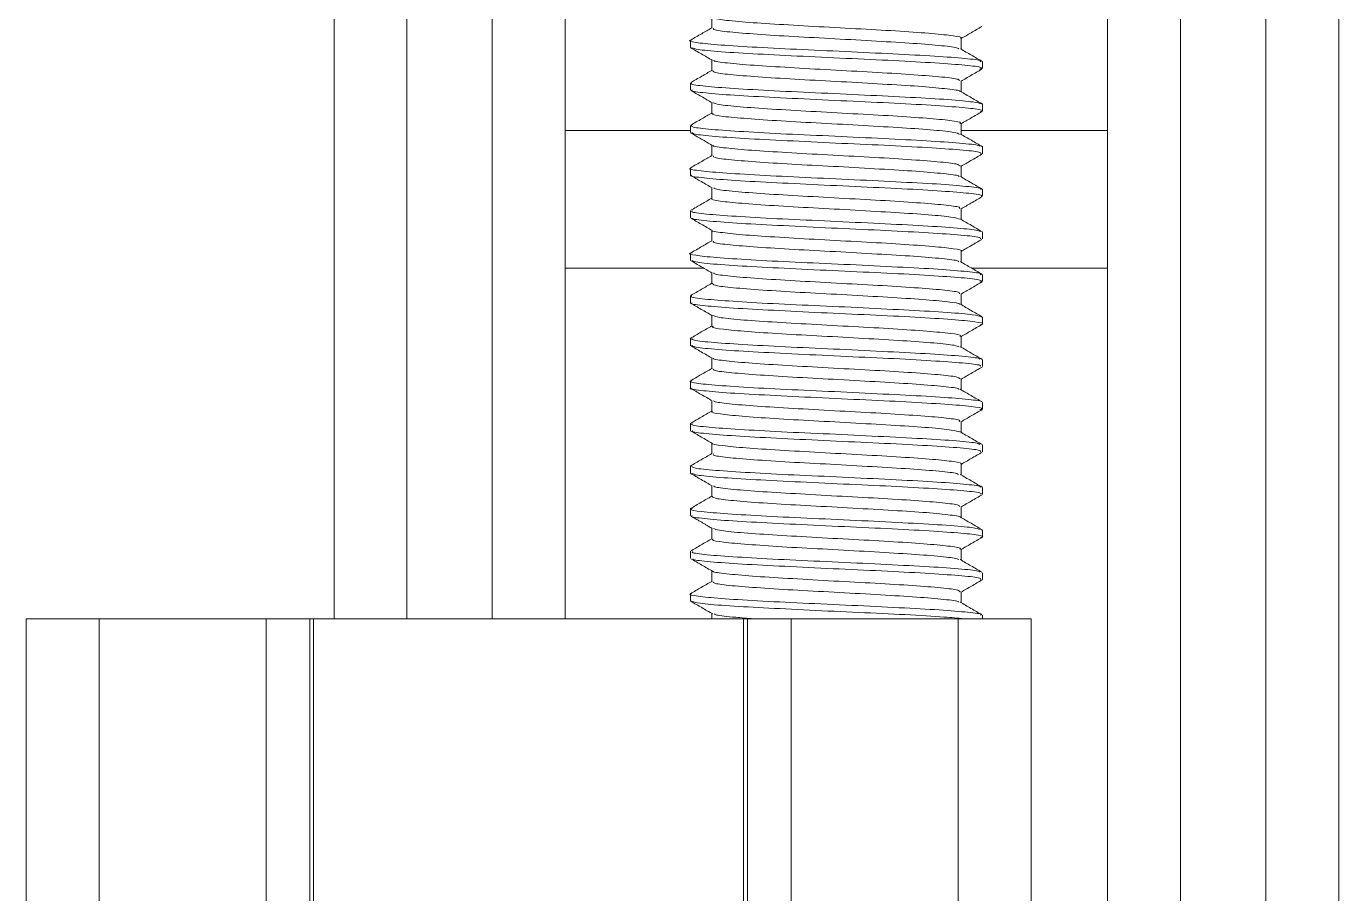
# Model space of a CAD drawing. Extents: x -976302 to -776254, y 5665 to 231437.
# Drawn here: x -798684.1 to -798412.6, y 81467.4 to 81646.8 of the extents above; entities that cross this region are included whole.
import ezdxf

# ---------------------------------------------------------------- set-up
doc = ezdxf.new("R2010")
doc.units = 0
doc.header["$LTSCALE"] = 1000
doc.header["$MEASUREMENT"] = 0

# ---------------------------------------------------------------- blocks, each defined once
blk = doc.blocks.new('*U19')
at = {"color": 253, "linetype": 'Continuous', "lineweight": 15, "true_color": 0x9e9e9e}
for p, q in [((-15804.898, -17650.798), (-15804.898, -17365.292)), ((-15801.423, -17650.798), (-15801.423, -17365.292)), ((-15773.329, -17427.894), (-15773.329, -17365.292)), ((-15769.854, -17427.894), (-15769.854, -17365.292)), ((-15792.34, -17739.824), (-15792.34, -17427.894)), ((-15785.526, -17739.824), (-15785.526, -17427.894)), ((-15764.109, -17739.824), (-15764.109, -17427.894)), ((-15757.296, -17739.824), (-15757.296, -17427.894))]:
    blk.add_line(p, q, dxfattribs=at)
at = {"color": 7, "linetype": 'Continuous', "lineweight": 15}
for p, q in [((-15807.876, -17652.904), (-15807.876, -17367.398)), ((-15766.876, -17427.894), (-15766.876, -17367.398)), ((-15798.445, -17652.904), (-15798.445, -17377.973)), ((-15776.307, -17427.894), (-15776.307, -17377.711)), ((-15782.288, -17403.801), (-15782.288, -17403.357)), ((-15792.464, -17404.213), (-15792.464, -17404.656)), ((-15781.42, -17404.58), (-15781.42, -17404.302)), ((-15793.332, -17405.172), (-15793.332, -17405.447)), ((-15782.288, -17405.537), (-15782.288, -17405.094)), ((-15792.464, -17405.949), (-15792.464, -17406.393)), ((-15781.42, -17406.316), (-15781.42, -17406.04)), ((-15793.332, -17406.907), (-15793.332, -17407.186)), ((-15782.288, -17407.276), (-15782.288, -17406.832)), ((-15792.464, -17407.972), (-15798.445, -17407.972)), ((-15792.464, -17407.687), (-15792.464, -17408.131)), ((-15781.42, -17408.054), (-15781.42, -17407.777)), ((-15776.307, -17407.972), (-15781.42, -17407.972)), ((-15793.332, -17408.646), (-15793.332, -17408.922)), ((-15782.288, -17409.013), (-15782.288, -17408.569)), ((-15792.464, -17409.425), (-15792.464, -17409.868)), ((-15781.42, -17409.792), (-15781.42, -17409.513)), ((-15793.332, -17410.383), (-15793.332, -17410.66)), ((-15782.288, -17410.749), (-15782.288, -17410.306)), ((-15792.464, -17411.161), (-15792.464, -17411.605)), ((-15781.42, -17411.528), (-15781.42, -17411.252)), ((-15793.332, -17412.12), (-15793.332, -17412.397)), ((-15782.288, -17412.488), (-15782.288, -17412.043)), ((-15792.464, -17412.899), (-15792.464, -17413.342)), ((-15781.42, -17413.267), (-15781.42, -17412.988)), ((-15792.887, -17413.588), (-15798.445, -17413.588)), ((-15793.332, -17413.858), (-15793.332, -17414.134)), ((-15782.288, -17414.224), (-15782.288, -17413.78)), ((-15776.307, -17413.588), (-15781.956, -17413.588)), ((-15792.464, -17414.636), (-15792.464, -17415.08)), ((-15781.42, -17415.003), (-15781.42, -17414.726)), ((-15793.332, -17415.594), (-15793.332, -17415.873)), ((-15793.301, -17415.594), (-15793.329, -17415.584)), ((-15782.288, -17415.962), (-15782.288, -17415.518)), ((-15792.464, -17416.373), (-15792.464, -17416.817)), ((-15781.42, -17416.74), (-15781.42, -17416.464)), ((-15793.332, -17417.332), (-15793.332, -17417.608)), ((-15782.288, -17417.699), (-15782.288, -17417.255)), ((-15792.464, -17418.111), (-15792.464, -17418.554)), ((-15781.42, -17418.478), (-15781.42, -17418.2)), ((-15793.332, -17419.07), (-15793.332, -17419.346)), ((-15782.288, -17419.436), (-15782.288, -17418.992)), ((-15792.464, -17419.847), (-15792.464, -17420.292)), ((-15781.42, -17420.214), (-15781.42, -17419.939)), ((-15793.332, -17420.806), (-15793.332, -17421.084)), ((-15782.288, -17421.174), (-15782.288, -17420.73)), ((-15792.464, -17421.586), (-15792.464, -17422.029)), ((-15781.42, -17421.953), (-15781.42, -17421.675)), ((-15793.332, -17422.545), (-15793.332, -17422.82)), ((-15782.288, -17422.91), (-15782.288, -17422.467)), ((-15792.464, -17423.322), (-15792.464, -17423.767)), ((-15781.42, -17423.689), (-15781.42, -17423.412)), ((-15793.332, -17424.281), (-15793.332, -17424.559)), ((-15793.295, -17424.281), (-15793.327, -17424.268)), ((-15782.288, -17424.649), (-15782.288, -17424.192)), ((-15792.464, -17425.06), (-15792.464, -17425.504)), ((-15781.42, -17425.426), (-15781.42, -17425.15)), ((-15793.332, -17426.019), (-15793.332, -17426.295)), ((-15782.288, -17426.386), (-15782.288, -17425.941)), ((-15792.464, -17426.797), (-15792.464, -17427.242)), ((-15781.45, -17427.165), (-15781.423, -17427.175)), ((-15781.42, -17427.165), (-15781.42, -17426.886)), ((-15793.332, -17427.756), (-15793.332, -17427.894)), ((-15782.288, -17427.894), (-15782.288, -17427.678)), ((-15795.318, -17739.824), (-15795.318, -17427.894)), ((-15792.34, -17427.894), (-15795.318, -17427.894)), ((-15785.526, -17427.894), (-15792.34, -17427.894)), ((-15783.753, -17427.894), (-15785.526, -17427.894)), ((-15783.753, -17739.824), (-15783.753, -17427.894)), ((-15783.591, -17427.894), (-15783.753, -17427.894)), ((-15783.591, -17739.824), (-15783.591, -17427.894)), ((-15766.045, -17427.894), (-15783.591, -17427.894)), ((-15766.045, -17739.824), (-15766.045, -17427.894)), ((-15765.883, -17427.894), (-15766.045, -17427.894)), ((-15765.883, -17739.824), (-15765.883, -17427.894)), ((-15764.109, -17427.894), (-15765.883, -17427.894)), ((-15757.296, -17427.894), (-15764.109, -17427.894)), ((-15754.318, -17427.894), (-15757.296, -17427.894)), ((-15756.303, -17427.894), (-15757.296, -17427.894)), ((-15754.318, -17739.824), (-15754.318, -17427.894))]:
    blk.add_line(p, q, dxfattribs=at)
for points, knots in [([(-15792.447, -17404.213), (-15792.452, -17404.211), (-15792.547, -17404.179), (-15792.191, -17404.107), (-15791.363, -17404.022), (-15790.021, -17403.923), (-15788.397, -17403.832), (-15786.654, -17403.74), (-15784.991, -17403.641), (-15783.608, -17403.555), (-15782.62, -17403.455), (-15782.419, -17403.398), (-15782.321, -17403.37)], [0, 0, 0, 0, 0.00696, 0.117763, 0.228609, 0.339418, 0.450245, 0.561056, 0.671864, 0.782698, 0.893506, 1, 1, 1, 1]), ([(-15793.314, -17403.732), (-15793.167, -17403.817), (-15792.877, -17403.986), (-15792.6, -17404.147), (-15792.464, -17404.225)], [0, 0, 0, 0, 0.509193, 1, 1, 1, 1]), ([(-15782.361, -17403.801), (-15782.346, -17403.816), (-15782.303, -17403.863), (-15782.853, -17403.944), (-15783.916, -17404.031), (-15785.399, -17404.132), (-15787.098, -17404.217), (-15788.829, -17404.318), (-15790.402, -17404.407), (-15791.607, -17404.502), (-15792.316, -17404.584), (-15792.362, -17404.631), (-15792.379, -17404.649)], [0, 0, 0, 0, 0.054059, 0.16423, 0.274418, 0.384584, 0.494783, 0.604946, 0.715138, 0.825309, 0.935485, 1, 1, 1, 1]), ([(-15781.433, -17404.283), (-15781.583, -17404.197), (-15781.868, -17404.032), (-15782.153, -17403.867), (-15782.288, -17403.788)], [0, 0, 0, 0, 0.523618, 1, 1, 1, 1]), ([(-15792.441, -17404.643), (-15792.59, -17404.729), (-15792.888, -17404.902), (-15793.186, -17405.075), (-15793.335, -17405.161)], [0, 0, 0, 0, 0.49987, 1, 1, 1, 1]), ([(-15781.5, -17404.6), (-15781.549, -17404.622), (-15781.664, -17404.673), (-15782.616, -17404.764), (-15784.11, -17404.854), (-15785.995, -17404.947), (-15788.031, -17405.046), (-15789.992, -17405.13), (-15791.665, -17405.234), (-15792.826, -17405.317), (-15793.395, -17405.407), (-15793.271, -17405.456), (-15793.222, -17405.476)], [0, 0, 0, 0, 0.079687, 0.186193, 0.292722, 0.399235, 0.505753, 0.612276, 0.718783, 0.82532, 0.931831, 1, 1, 1, 1]), ([(-15793.248, -17405.172), (-15793.266, -17405.157), (-15793.321, -17405.11), (-15792.689, -17405.039), (-15791.458, -17404.937), (-15789.729, -17404.853), (-15787.745, -17404.75), (-15785.715, -17404.664), (-15783.878, -17404.568), (-15782.418, -17404.474), (-15781.585, -17404.385), (-15781.284, -17404.312), (-15781.463, -17404.279), (-15781.482, -17404.275)], [0, 0, 0, 0, 0.049175, 0.153449, 0.257717, 0.362007, 0.466277, 0.570577, 0.674843, 0.779122, 0.883399, 0.987671, 1, 1, 1, 1]), ([(-15782.317, -17405.111), (-15782.168, -17405.024), (-15781.869, -17404.851), (-15781.571, -17404.679), (-15781.422, -17404.592)], [0, 0, 0, 0, 0.499861, 1, 1, 1, 1]), ([(-15792.399, -17405.949), (-15792.4, -17405.928), (-15792.403, -17405.876), (-15791.752, -17405.792), (-15790.607, -17405.702), (-15789.075, -17405.603), (-15787.355, -17405.518), (-15785.64, -17405.415), (-15784.111, -17405.329), (-15782.988, -17405.231), (-15782.382, -17405.159), (-15782.377, -17405.116), (-15782.376, -17405.105)], [0, 0, 0, 0, 0.073217, 0.183862, 0.294504, 0.405138, 0.515793, 0.62642, 0.737087, 0.847719, 0.958367, 1, 1, 1, 1]), ([(-15793.314, -17405.469), (-15793.165, -17405.555), (-15792.882, -17405.72), (-15792.598, -17405.884), (-15792.464, -17405.962)], [0, 0, 0, 0, 0.525999, 1, 1, 1, 1]), ([(-15782.316, -17405.537), (-15782.349, -17405.567), (-15782.421, -17405.628), (-15783.224, -17405.715), (-15784.474, -17405.81), (-15786.065, -17405.904), (-15787.803, -17405.992), (-15789.488, -17406.094), (-15790.95, -17406.179), (-15791.954, -17406.281), (-15792.448, -17406.343), (-15792.412, -17406.38), (-15792.407, -17406.385)], [0, 0, 0, 0, 0.09854, 0.208836, 0.319106, 0.429384, 0.539661, 0.649923, 0.760225, 0.870492, 0.980787, 1, 1, 1, 1]), ([(-15781.435, -17406.02), (-15781.584, -17405.933), (-15781.869, -17405.769), (-15782.153, -17405.604), (-15782.288, -17405.525)], [0, 0, 0, 0, 0.524525, 1, 1, 1, 1]), ([(-15781.498, -17406.316), (-15781.477, -17406.328), (-15781.4, -17406.371), (-15781.968, -17406.438), (-15783.135, -17406.541), (-15784.825, -17406.624), (-15786.791, -17406.727), (-15788.828, -17406.815), (-15790.696, -17406.908), (-15792.203, -17407.005), (-15793.112, -17407.092), (-15793.456, -17407.17), (-15793.274, -17407.207), (-15793.238, -17407.214)], [0, 0, 0, 0, 0.038021, 0.142066, 0.246098, 0.350157, 0.454192, 0.558253, 0.662285, 0.766324, 0.87037, 0.974405, 1, 1, 1, 1]), ([(-15792.44, -17406.38), (-15792.589, -17406.466), (-15792.887, -17406.639), (-15793.186, -17406.812), (-15793.335, -17406.898)], [0, 0, 0, 0, 0.499868, 1, 1, 1, 1]), ([(-15793.286, -17406.89), (-15793.21, -17406.864), (-15793.048, -17406.809), (-15792.003, -17406.712), (-15790.456, -17406.625), (-15788.546, -17406.529), (-15786.506, -17406.433), (-15784.567, -17406.347), (-15782.932, -17406.244), (-15781.853, -17406.161), (-15781.362, -17406.083), (-15781.461, -17406.046), (-15781.479, -17406.04)], [0, 0, 0, 0, 0.097267, 0.207013, 0.316786, 0.426535, 0.536296, 0.646052, 0.755798, 0.86557, 0.97532, 1, 1, 1, 1]), ([(-15782.315, -17406.847), (-15782.166, -17406.761), (-15781.868, -17406.588), (-15781.569, -17406.415), (-15781.42, -17406.329)], [0, 0, 0, 0, 0.499862, 1, 1, 1, 1]), ([(-15792.408, -17407.687), (-15792.425, -17407.679), (-15792.505, -17407.641), (-15792.071, -17407.563), (-15791.131, -17407.479), (-15789.722, -17407.377), (-15788.058, -17407.291), (-15786.317, -17407.194), (-15784.691, -17407.099), (-15783.385, -17407.01), (-15782.53, -17406.917), (-15782.407, -17406.865), (-15782.353, -17406.841)], [0, 0, 0, 0, 0.028502, 0.138957, 0.24945, 0.359909, 0.470397, 0.580853, 0.691323, 0.801796, 0.912255, 1, 1, 1, 1]), ([(-15793.314, -17407.206), (-15793.165, -17407.293), (-15792.882, -17407.457), (-15792.598, -17407.621), (-15792.464, -17407.699)], [0, 0, 0, 0, 0.52599, 1, 1, 1, 1]), ([(-15782.348, -17407.276), (-15782.331, -17407.284), (-15782.255, -17407.324), (-15782.706, -17407.402), (-15783.666, -17407.486), (-15785.087, -17407.588), (-15786.757, -17407.674), (-15788.497, -17407.772), (-15790.116, -17407.866), (-15791.407, -17407.956), (-15792.241, -17408.047), (-15792.35, -17408.099), (-15792.398, -17408.122)], [0, 0, 0, 0, 0.032446, 0.1427, 0.252991, 0.363248, 0.473537, 0.583792, 0.694063, 0.804333, 0.914592, 1, 1, 1, 1]), ([(-15781.436, -17407.757), (-15781.585, -17407.67), (-15781.869, -17407.506), (-15782.153, -17407.341), (-15782.288, -17407.263)], [0, 0, 0, 0, 0.525219, 1, 1, 1, 1]), ([(-15793.235, -17408.628), (-15793.23, -17408.613), (-15793.216, -17408.568), (-15792.47, -17408.492), (-15791.128, -17408.394), (-15789.326, -17408.308), (-15787.313, -17408.204), (-15785.305, -17408.121), (-15783.529, -17408.02), (-15782.202, -17407.932), (-15781.423, -17407.839), (-15781.458, -17407.778), (-15781.475, -17407.749)], [0, 0, 0, 0, 0.051574, 0.157899, 0.264229, 0.370569, 0.476896, 0.583252, 0.689576, 0.795925, 0.902253, 1, 1, 1, 1]), ([(-15792.439, -17408.116), (-15792.588, -17408.203), (-15792.887, -17408.376), (-15793.185, -17408.549), (-15793.334, -17408.635)], [0, 0, 0, 0, 0.499866, 1, 1, 1, 1]), ([(-15781.481, -17408.054), (-15781.494, -17408.077), (-15781.526, -17408.13), (-15782.361, -17408.216), (-15783.754, -17408.312), (-15785.579, -17408.4), (-15787.6, -17408.503), (-15789.597, -17408.585), (-15791.347, -17408.688), (-15792.631, -17408.774), (-15793.35, -17408.867), (-15793.286, -17408.924), (-15793.257, -17408.95)], [0, 0, 0, 0, 0.0792875, 0.1833572, 0.2874373, 0.3915199, 0.4955941, 0.5996913, 0.7037619, 0.8078597, 0.9119331, 1, 1, 1, 1]), ([(-15782.314, -17408.584), (-15782.165, -17408.497), (-15781.867, -17408.324), (-15781.568, -17408.152), (-15781.419, -17408.065)], [0, 0, 0, 0, 0.499864, 1, 1, 1, 1]), ([(-15793.315, -17408.943), (-15793.166, -17409.03), (-15792.882, -17409.194), (-15792.598, -17409.358), (-15792.464, -17409.436)], [0, 0, 0, 0, 0.525778, 1, 1, 1, 1]), ([(-15792.429, -17409.425), (-15792.402, -17409.397), (-15792.343, -17409.336), (-15791.565, -17409.25), (-15790.331, -17409.156), (-15788.748, -17409.061), (-15787.013, -17408.974), (-15785.322, -17408.871), (-15783.849, -17408.787), (-15782.826, -17408.685), (-15782.316, -17408.622), (-15782.347, -17408.584), (-15782.351, -17408.578)], [0, 0, 0, 0, 0.094709, 0.20517, 0.315609, 0.426052, 0.536499, 0.646928, 0.757399, 0.867834, 0.978295, 1, 1, 1, 1]), ([(-15782.349, -17409.013), (-15782.352, -17409.035), (-15782.36, -17409.089), (-15783.033, -17409.173), (-15784.195, -17409.264), (-15785.737, -17409.363), (-15787.46, -17409.447), (-15789.172, -17409.55), (-15790.691, -17409.636), (-15791.797, -17409.735), (-15792.385, -17409.806), (-15792.381, -17409.848), (-15792.38, -17409.859)], [0, 0, 0, 0, 0.077065, 0.187474, 0.297877, 0.408274, 0.51869, 0.629078, 0.739509, 0.849903, 0.960315, 1, 1, 1, 1]), ([(-15781.437, -17409.493), (-15781.586, -17409.407), (-15781.87, -17409.243), (-15782.154, -17409.078), (-15782.288, -17409)], [0, 0, 0, 0, 0.525696, 1, 1, 1, 1]), ([(-15793.263, -17410.383), (-15793.283, -17410.374), (-15793.373, -17410.332), (-15792.85, -17410.269), (-15791.732, -17410.166), (-15790.072, -17410.082), (-15788.121, -17409.981), (-15786.081, -17409.891), (-15784.193, -17409.799), (-15782.644, -17409.7), (-15781.709, -17409.616), (-15781.311, -17409.544), (-15781.423, -17409.514), (-15781.425, -17409.513)], [0, 0, 0, 0, 0.030814, 0.138326, 0.245821, 0.353346, 0.460844, 0.568366, 0.675862, 0.783362, 0.890874, 0.998372, 1, 1, 1, 1]), ([(-15781.464, -17409.792), (-15781.45, -17409.797), (-15781.345, -17409.834), (-15781.801, -17409.892), (-15782.833, -17409.995), (-15784.441, -17410.081), (-15786.363, -17410.179), (-15788.406, -17410.273), (-15790.326, -17410.361), (-15791.93, -17410.462), (-15792.957, -17410.545), (-15793.409, -17410.622), (-15793.304, -17410.656), (-15793.29, -17410.66)], [0, 0, 0, 0, 0.016611, 0.12414, 0.231644, 0.339177, 0.446684, 0.554206, 0.661717, 0.769222, 0.876749, 0.984256, 1, 1, 1, 1]), ([(-15792.438, -17409.853), (-15792.587, -17409.939), (-15792.886, -17410.112), (-15793.184, -17410.285), (-15793.333, -17410.372)], [0, 0, 0, 0, 0.499864, 1, 1, 1, 1]), ([(-15782.313, -17410.32), (-15782.164, -17410.234), (-15781.866, -17410.061), (-15781.567, -17409.888), (-15781.418, -17409.802)], [0, 0, 0, 0, 0.499866, 1, 1, 1, 1]), ([(-15792.392, -17411.161), (-15792.408, -17411.147), (-15792.459, -17411.102), (-15791.928, -17411.021), (-15790.884, -17410.935), (-15789.412, -17410.833), (-15787.717, -17410.749), (-15785.984, -17410.648), (-15784.402, -17410.558), (-15783.181, -17410.464), (-15782.451, -17410.381), (-15782.394, -17410.333), (-15782.373, -17410.314)], [0, 0, 0, 0, 0.050117, 0.160422, 0.270748, 0.38105, 0.491386, 0.601685, 0.712011, 0.822319, 0.932629, 1, 1, 1, 1]), ([(-15793.316, -17410.68), (-15793.166, -17410.767), (-15792.882, -17410.931), (-15792.599, -17411.096), (-15792.464, -17411.174)], [0, 0, 0, 0, 0.525353, 1, 1, 1, 1]), ([(-15782.314, -17410.749), (-15782.306, -17410.752), (-15782.212, -17410.785), (-15782.581, -17410.859), (-15783.431, -17410.944), (-15784.786, -17411.043), (-15786.417, -17411.133), (-15788.161, -17411.226), (-15789.818, -17411.324), (-15791.187, -17411.41), (-15792.157, -17411.51), (-15792.344, -17411.567), (-15792.436, -17411.595)], [0, 0, 0, 0, 0.010905, 0.121288, 0.231714, 0.342103, 0.452512, 0.562901, 0.673292, 0.783703, 0.894091, 1, 1, 1, 1]), ([(-15781.438, -17411.231), (-15781.587, -17411.144), (-15781.87, -17410.98), (-15782.154, -17410.815), (-15782.288, -17410.737)], [0, 0, 0, 0, 0.525958, 1, 1, 1, 1]), ([(-15792.437, -17411.59), (-15792.586, -17411.676), (-15792.885, -17411.849), (-15793.183, -17412.022), (-15793.332, -17412.108)], [0, 0, 0, 0, 0.499863, 1, 1, 1, 1]), ([(-15781.51, -17411.546), (-15781.505, -17411.557), (-15781.485, -17411.599), (-15782.147, -17411.668), (-15783.413, -17411.769), (-15785.172, -17411.853), (-15787.168, -17411.958), (-15789.19, -17412.042), (-15791.011, -17412.14), (-15792.4, -17412.232), (-15793.23, -17412.316), (-15793.258, -17412.373), (-15793.27, -17412.397)], [0, 0, 0, 0, 0.039294, 0.14904, 0.258783, 0.368546, 0.47829, 0.588067, 0.697807, 0.807566, 0.917315, 1, 1, 1, 1]), ([(-15793.244, -17412.1), (-15793.21, -17412.08), (-15793.126, -17412.031), (-15792.232, -17411.944), (-15790.777, -17411.851), (-15788.913, -17411.76), (-15786.882, -17411.66), (-15784.906, -17411.576), (-15783.2, -17411.473), (-15782.006, -17411.389), (-15781.413, -17411.308), (-15781.482, -17411.265), (-15781.502, -17411.252)], [0, 0, 0, 0, 0.074887, 0.184884, 0.294899, 0.404904, 0.514909, 0.624927, 0.734925, 0.844954, 0.954955, 1, 1, 1, 1]), ([(-15782.312, -17412.057), (-15782.163, -17411.971), (-15781.865, -17411.798), (-15781.567, -17411.625), (-15781.417, -17411.539)], [0, 0, 0, 0, 0.499867, 1, 1, 1, 1]), ([(-15792.45, -17412.899), (-15792.454, -17412.898), (-15792.549, -17412.866), (-15792.197, -17412.794), (-15791.375, -17412.709), (-15790.037, -17412.61), (-15788.416, -17412.519), (-15786.671, -17412.428), (-15785.013, -17412.328), (-15783.602, -17412.243), (-15782.687, -17412.14), (-15782.257, -17412.085), (-15782.307, -17412.053), (-15782.308, -17412.052)], [0, 0, 0, 0, 0.005736, 0.116021, 0.22635, 0.336641, 0.446951, 0.557244, 0.667535, 0.777853, 0.888143, 0.998467, 1, 1, 1, 1]), ([(-15793.317, -17412.417), (-15793.168, -17412.503), (-15792.883, -17412.668), (-15792.599, -17412.833), (-15792.464, -17412.911)], [0, 0, 0, 0, 0.524711, 1, 1, 1, 1]), ([(-15782.361, -17412.488), (-15782.347, -17412.503), (-15782.305, -17412.55), (-15782.862, -17412.632), (-15783.93, -17412.718), (-15785.416, -17412.82), (-15787.117, -17412.904), (-15788.847, -17413.005), (-15790.418, -17413.095), (-15791.617, -17413.189), (-15792.314, -17413.27), (-15792.358, -17413.316), (-15792.373, -17413.332)], [0, 0, 0, 0, 0.055474, 0.166064, 0.27667, 0.387256, 0.497873, 0.608455, 0.719067, 0.829657, 0.940252, 1, 1, 1, 1]), ([(-15781.438, -17412.968), (-15781.587, -17412.881), (-15781.871, -17412.717), (-15782.154, -17412.553), (-15782.288, -17412.475)], [0, 0, 0, 0, 0.526015, 1, 1, 1, 1]), ([(-15792.436, -17413.326), (-15792.585, -17413.412), (-15792.883, -17413.585), (-15793.182, -17413.758), (-15793.331, -17413.845)], [0, 0, 0, 0, 0.499861, 1, 1, 1, 1]), ([(-15781.494, -17413.283), (-15781.539, -17413.306), (-15781.643, -17413.357), (-15782.582, -17413.448), (-15784.064, -17413.538), (-15785.943, -17413.631), (-15787.977, -17413.73), (-15789.944, -17413.814), (-15791.626, -17413.918), (-15792.803, -17414.001), (-15793.388, -17414.091), (-15793.272, -17414.141), (-15793.227, -17414.16)], [0, 0, 0, 0, 0.080394, 0.186731, 0.293088, 0.399432, 0.505778, 0.612133, 0.71847, 0.824838, 0.931178, 1, 1, 1, 1]), ([(-15793.248, -17413.858), (-15793.264, -17413.842), (-15793.313, -17413.795), (-15792.664, -17413.723), (-15791.418, -17413.621), (-15789.679, -17413.537), (-15787.691, -17413.433), (-15785.663, -17413.349), (-15783.834, -17413.251), (-15782.387, -17413.158), (-15781.57, -17413.069), (-15781.282, -17412.996), (-15781.467, -17412.963), (-15781.485, -17412.96)], [0, 0, 0, 0, 0.051827, 0.155868, 0.259905, 0.363962, 0.468, 0.572069, 0.676103, 0.780152, 0.884196, 0.988237, 1, 1, 1, 1]), ([(-15782.312, -17413.794), (-15782.163, -17413.708), (-15781.864, -17413.535), (-15781.566, -17413.362), (-15781.417, -17413.275)], [0, 0, 0, 0, 0.49987, 1, 1, 1, 1]), ([(-15792.398, -17414.636), (-15792.4, -17414.615), (-15792.406, -17414.563), (-15791.762, -17414.479), (-15790.622, -17414.39), (-15789.093, -17414.29), (-15787.374, -17414.206), (-15785.658, -17414.103), (-15784.126, -17414.016), (-15782.996, -17413.918), (-15782.381, -17413.844), (-15782.375, -17413.801), (-15782.374, -17413.788)], [0, 0, 0, 0, 0.071725, 0.181934, 0.292141, 0.402339, 0.512559, 0.62275, 0.732981, 0.843178, 0.953389, 1, 1, 1, 1]), ([(-15793.318, -17414.154), (-15793.169, -17414.24), (-15792.884, -17414.405), (-15792.599, -17414.57), (-15792.464, -17414.649)], [0, 0, 0, 0, 0.523855, 1, 1, 1, 1]), ([(-15782.313, -17414.224), (-15782.349, -17414.253), (-15782.424, -17414.316), (-15783.235, -17414.402), (-15784.49, -17414.497), (-15786.084, -17414.592), (-15787.822, -17414.68), (-15789.505, -17414.781), (-15790.964, -17414.866), (-15791.96, -17414.968), (-15792.448, -17415.028), (-15792.415, -17415.064), (-15792.411, -17415.068)], [0, 0, 0, 0, 0.100179, 0.210967, 0.321728, 0.432498, 0.543266, 0.65402, 0.764813, 0.875571, 0.986359, 1, 1, 1, 1]), ([(-15781.438, -17414.705), (-15781.583, -17414.621), (-15781.865, -17414.456), (-15782.15, -17414.291), (-15782.288, -17414.211)], [0, 0, 0, 0, 0.513678, 1, 1, 1, 1]), ([(-15793.278, -17415.573), (-15793.197, -17415.547), (-15793.024, -17415.493), (-15791.968, -17415.396), (-15790.41, -17415.309), (-15788.492, -17415.212), (-15786.452, -17415.117), (-15784.52, -17415.03), (-15782.894, -17414.928), (-15781.833, -17414.845), (-15781.356, -17414.768), (-15781.457, -17414.732), (-15781.473, -17414.726)], [0, 0, 0, 0, 0.096282, 0.206501, 0.316749, 0.426971, 0.537207, 0.647435, 0.757655, 0.8679, 0.978122, 1, 1, 1, 1]), ([(-15781.495, -17415.003), (-15781.475, -17415.013), (-15781.393, -17415.056), (-15781.945, -17415.122), (-15783.096, -17415.225), (-15784.776, -17415.308), (-15786.737, -17415.411), (-15788.775, -17415.499), (-15790.65, -17415.592), (-15792.17, -17415.69), (-15793.095, -17415.775), (-15793.452, -17415.854), (-15793.278, -17415.891), (-15793.244, -17415.898)], [0, 0, 0, 0, 0.035366, 0.139717, 0.244053, 0.348418, 0.452758, 0.557123, 0.66146, 0.765803, 0.870154, 0.974494, 1, 1, 1, 1]), ([(-15792.434, -17415.062), (-15792.583, -17415.149), (-15792.881, -17415.322), (-15793.18, -17415.495), (-15793.329, -17415.581)], [0, 0, 0, 0, 0.49986, 1, 1, 1, 1]), ([(-15782.311, -17415.531), (-15782.162, -17415.445), (-15781.864, -17415.272), (-15781.566, -17415.099), (-15781.416, -17415.012)], [0, 0, 0, 0, 0.499872, 1, 1, 1, 1]), ([(-15793.32, -17415.89), (-15793.171, -17415.976), (-15792.885, -17416.142), (-15792.6, -17416.307), (-15792.464, -17416.386)], [0, 0, 0, 0, 0.522784, 1, 1, 1, 1]), ([(-15792.41, -17416.373), (-15792.426, -17416.366), (-15792.508, -17416.328), (-15792.079, -17416.251), (-15791.144, -17416.166), (-15789.739, -17416.065), (-15788.077, -17415.978), (-15786.335, -17415.882), (-15784.707, -17415.787), (-15783.396, -17415.698), (-15782.527, -17415.604), (-15782.399, -17415.55), (-15782.341, -17415.525)], [0, 0, 0, 0, 0.027209, 0.137298, 0.247427, 0.357521, 0.467643, 0.577735, 0.687839, 0.797947, 0.908042, 1, 1, 1, 1]), ([(-15782.35, -17415.962), (-15782.332, -17415.971), (-15782.257, -17416.011), (-15782.713, -17416.089), (-15783.679, -17416.174), (-15785.104, -17416.276), (-15786.775, -17416.362), (-15788.516, -17416.459), (-15790.132, -17416.553), (-15791.417, -17416.643), (-15792.235, -17416.733), (-15792.34, -17416.783), (-15792.383, -17416.805)], [0, 0, 0, 0, 0.033823, 0.144649, 0.255512, 0.366341, 0.477202, 0.588029, 0.698873, 0.809714, 0.920546, 1, 1, 1, 1]), ([(-15781.416, -17416.454), (-15781.565, -17416.368), (-15781.856, -17416.199), (-15782.147, -17416.031), (-15782.288, -17415.949)], [0, 0, 0, 0, 0.512988, 1, 1, 1, 1]), ([(-15793.228, -17417.31), (-15793.221, -17417.296), (-15793.197, -17417.251), (-15792.44, -17417.175), (-15791.086, -17417.078), (-15789.274, -17416.991), (-15787.259, -17416.888), (-15785.255, -17416.805), (-15783.486, -17416.704), (-15782.177, -17416.616), (-15781.437, -17416.527), (-15781.474, -17416.471), (-15781.49, -17416.447)], [0, 0, 0, 0, 0.050462, 0.158652, 0.26685, 0.375055, 0.483248, 0.591469, 0.69966, 0.807876, 0.91607, 1, 1, 1, 1]), ([(-15792.432, -17416.798), (-15792.581, -17416.885), (-15792.88, -17417.058), (-15793.178, -17417.231), (-15793.327, -17417.317)], [0, 0, 0, 0, 0.49986, 1, 1, 1, 1]), ([(-15781.486, -17416.74), (-15781.495, -17416.762), (-15781.516, -17416.815), (-15782.332, -17416.9), (-15783.711, -17416.996), (-15785.527, -17417.083), (-15787.546, -17417.187), (-15789.546, -17417.269), (-15791.308, -17417.371), (-15792.596, -17417.458), (-15793.292, -17417.541), (-15793.261, -17417.59), (-15793.249, -17417.608)], [0, 0, 0, 0, 0.0790364, 0.1865063, 0.2939854, 0.4014693, 0.5089432, 0.6164426, 0.7239131, 0.8314106, 0.9388844, 1, 1, 1, 1]), ([(-15782.311, -17417.268), (-15782.162, -17417.182), (-15781.863, -17417.009), (-15781.565, -17416.836), (-15781.416, -17416.749)], [0, 0, 0, 0, 0.499874, 1, 1, 1, 1]), ([(-15793.322, -17417.626), (-15793.173, -17417.713), (-15792.887, -17417.878), (-15792.601, -17418.044), (-15792.464, -17418.124)], [0, 0, 0, 0, 0.521515, 1, 1, 1, 1]), ([(-15792.426, -17418.111), (-15792.401, -17418.083), (-15792.347, -17418.023), (-15791.576, -17417.938), (-15790.346, -17417.844), (-15788.766, -17417.748), (-15787.032, -17417.661), (-15785.339, -17417.559), (-15783.864, -17417.474), (-15782.833, -17417.373), (-15782.317, -17417.308), (-15782.348, -17417.269), (-15782.354, -17417.262)], [0, 0, 0, 0, 0.093267, 0.203439, 0.31359, 0.423745, 0.533905, 0.644046, 0.754229, 0.864376, 0.974548, 1, 1, 1, 1]), ([(-15782.348, -17417.699), (-15782.352, -17417.722), (-15782.363, -17417.776), (-15783.043, -17417.861), (-15784.21, -17417.951), (-15785.755, -17418.05), (-15787.479, -17418.135), (-15789.189, -17418.238), (-15790.706, -17418.324), (-15791.804, -17418.423), (-15792.381, -17418.492), (-15792.379, -17418.532), (-15792.378, -17418.541)], [0, 0, 0, 0, 0.078721, 0.18977, 0.30081, 0.411846, 0.522899, 0.633925, 0.744995, 0.856027, 0.967078, 1, 1, 1, 1]), ([(-15781.416, -17418.191), (-15781.565, -17418.105), (-15781.856, -17417.937), (-15782.147, -17417.768), (-15782.288, -17417.686)], [0, 0, 0, 0, 0.512941, 1, 1, 1, 1]), ([(-15781.457, -17418.478), (-15781.445, -17418.482), (-15781.338, -17418.519), (-15781.783, -17418.576), (-15782.797, -17418.679), (-15784.394, -17418.765), (-15786.31, -17418.863), (-15788.352, -17418.957), (-15790.28, -17419.045), (-15791.89, -17419.146), (-15792.951, -17419.23), (-15793.419, -17419.315), (-15793.272, -17419.357), (-15793.227, -17419.37)], [0, 0, 0, 0, 0.013407, 0.118032, 0.222631, 0.327258, 0.431861, 0.536477, 0.641084, 0.745684, 0.850307, 0.954909, 1, 1, 1, 1]), ([(-15793.291, -17419.046), (-15793.294, -17419.044), (-15793.345, -17419.01), (-15792.812, -17418.953), (-15791.698, -17418.85), (-15790.022, -17418.766), (-15788.067, -17418.664), (-15786.028, -17418.575), (-15784.146, -17418.483), (-15782.614, -17418.385), (-15781.679, -17418.299), (-15781.305, -17418.223), (-15781.456, -17418.188), (-15781.479, -17418.183)], [0, 0, 0, 0, 0.006748, 0.115054, 0.223343, 0.331664, 0.439956, 0.548274, 0.656565, 0.76486, 0.873166, 0.981459, 1, 1, 1, 1]), ([(-15792.43, -17418.535), (-15792.579, -17418.621), (-15792.877, -17418.794), (-15793.176, -17418.967), (-15793.325, -17419.053)], [0, 0, 0, 0, 0.49986, 1, 1, 1, 1]), ([(-15782.311, -17419.005), (-15782.162, -17418.919), (-15781.863, -17418.746), (-15781.565, -17418.573), (-15781.416, -17418.487)], [0, 0, 0, 0, 0.499876, 1, 1, 1, 1]), ([(-15792.392, -17419.847), (-15792.409, -17419.834), (-15792.461, -17419.789), (-15791.936, -17419.708), (-15790.898, -17419.622), (-15789.429, -17419.521), (-15787.736, -17419.436), (-15786.002, -17419.336), (-15784.418, -17419.245), (-15783.191, -17419.152), (-15782.452, -17419.067), (-15782.392, -17419.018), (-15782.368, -17418.999)], [0, 0, 0, 0, 0.048814, 0.1589, 0.269008, 0.379091, 0.489208, 0.599288, 0.709394, 0.819483, 0.929574, 1, 1, 1, 1]), ([(-15793.325, -17419.362), (-15793.175, -17419.449), (-15792.888, -17419.615), (-15792.602, -17419.781), (-15792.464, -17419.861)], [0, 0, 0, 0, 0.520106, 1, 1, 1, 1]), ([(-15782.316, -17419.436), (-15782.307, -17419.439), (-15782.215, -17419.472), (-15782.588, -17419.546), (-15783.444, -17419.631), (-15784.802, -17419.731), (-15786.436, -17419.82), (-15788.18, -17419.913), (-15789.835, -17420.011), (-15791.199, -17420.098), (-15792.146, -17420.195), (-15792.326, -17420.251), (-15792.41, -17420.277)], [0, 0, 0, 0, 0.012179, 0.123271, 0.234407, 0.345506, 0.456626, 0.567724, 0.678825, 0.789946, 0.901043, 1, 1, 1, 1]), ([(-15781.416, -17419.929), (-15781.565, -17419.842), (-15781.856, -17419.674), (-15782.147, -17419.505), (-15782.288, -17419.423)], [0, 0, 0, 0, 0.512962, 1, 1, 1, 1]), ([(-15792.427, -17420.271), (-15792.577, -17420.357), (-15792.875, -17420.53), (-15793.173, -17420.703), (-15793.323, -17420.789)], [0, 0, 0, 0, 0.499861, 1, 1, 1, 1]), ([(-15781.504, -17420.214), (-15781.489, -17420.23), (-15781.447, -17420.278), (-15782.113, -17420.352), (-15783.374, -17420.453), (-15785.121, -17420.537), (-15787.114, -17420.641), (-15789.138, -17420.726), (-15790.968, -17420.824), (-15792.371, -17420.916), (-15793.22, -17421.001), (-15793.258, -17421.058), (-15793.274, -17421.084)], [0, 0, 0, 0, 0.056318, 0.163795, 0.271269, 0.378763, 0.486238, 0.593745, 0.701216, 0.808704, 0.916184, 1, 1, 1, 1]), ([(-15793.232, -17420.782), (-15793.194, -17420.763), (-15793.1, -17420.714), (-15792.199, -17420.627), (-15790.732, -17420.536), (-15788.861, -17420.444), (-15786.828, -17420.344), (-15784.857, -17420.26), (-15783.161, -17420.157), (-15781.983, -17420.073), (-15781.405, -17419.992), (-15781.479, -17419.95), (-15781.5, -17419.939)], [0, 0, 0, 0, 0.0720375, 0.1827217, 0.2934263, 0.4041189, 0.5148123, 0.6255167, 0.7362019, 0.8469193, 0.9576077, 1, 1, 1, 1]), ([(-15782.311, -17420.742), (-15782.162, -17420.656), (-15781.863, -17420.483), (-15781.565, -17420.31), (-15781.416, -17420.224)], [0, 0, 0, 0, 0.499879, 1, 1, 1, 1]), ([(-15792.452, -17421.586), (-15792.456, -17421.585), (-15792.551, -17421.553), (-15792.203, -17421.482), (-15791.387, -17421.396), (-15790.054, -17421.298), (-15788.435, -17421.207), (-15786.69, -17421.115), (-15785.03, -17421.016), (-15783.616, -17420.93), (-15782.693, -17420.828), (-15782.259, -17420.772), (-15782.311, -17420.739), (-15782.313, -17420.737)], [0, 0, 0, 0, 0.004538, 0.114675, 0.224854, 0.334997, 0.445157, 0.555302, 0.665444, 0.775613, 0.885754, 0.995929, 1, 1, 1, 1]), ([(-15793.327, -17421.098), (-15793.178, -17421.185), (-15792.89, -17421.351), (-15792.602, -17421.518), (-15792.464, -17421.599)], [0, 0, 0, 0, 0.518783, 1, 1, 1, 1]), ([(-15782.361, -17421.174), (-15782.347, -17421.19), (-15782.308, -17421.237), (-15782.871, -17421.319), (-15783.944, -17421.406), (-15785.434, -17421.507), (-15787.136, -17421.591), (-15788.865, -17421.693), (-15790.434, -17421.782), (-15791.626, -17421.877), (-15792.307, -17421.955), (-15792.349, -17421.999), (-15792.363, -17422.013)], [0, 0, 0, 0, 0.057057, 0.168377, 0.279713, 0.391027, 0.502374, 0.613686, 0.725028, 0.836347, 0.947673, 1, 1, 1, 1]), ([(-15781.416, -17421.666), (-15781.565, -17421.58), (-15781.856, -17421.411), (-15782.147, -17421.243), (-15782.288, -17421.16)], [0, 0, 0, 0, 0.513059, 1, 1, 1, 1]), ([(-15793.248, -17422.545), (-15793.263, -17422.528), (-15793.305, -17422.48), (-15792.639, -17422.406), (-15791.377, -17422.305), (-15789.629, -17422.221), (-15787.636, -17422.117), (-15785.612, -17422.033), (-15783.783, -17421.935), (-15782.381, -17421.843), (-15781.532, -17421.758), (-15781.494, -17421.7), (-15781.478, -17421.675)], [0, 0, 0, 0, 0.056391, 0.163869, 0.271342, 0.378837, 0.486312, 0.593819, 0.701289, 0.808777, 0.916257, 1, 1, 1, 1]), ([(-15792.425, -17422.007), (-15792.574, -17422.093), (-15792.873, -17422.266), (-15793.171, -17422.439), (-15793.321, -17422.526)], [0, 0, 0, 0, 0.499862, 1, 1, 1, 1]), ([(-15781.497, -17421.969), (-15781.537, -17421.991), (-15781.631, -17422.042), (-15782.55, -17422.131), (-15784.019, -17422.223), (-15785.89, -17422.315), (-15787.923, -17422.415), (-15789.894, -17422.498), (-15791.59, -17422.602), (-15792.769, -17422.685), (-15793.347, -17422.766), (-15793.273, -17422.808), (-15793.252, -17422.82)], [0, 0, 0, 0, 0.080574, 0.190231, 0.299908, 0.409573, 0.51924, 0.628917, 0.738575, 0.848265, 0.957926, 1, 1, 1, 1]), ([(-15782.311, -17422.48), (-15782.162, -17422.393), (-15781.863, -17422.221), (-15781.565, -17422.048), (-15781.416, -17421.961)], [0, 0, 0, 0, 0.499881, 1, 1, 1, 1]), ([(-15793.329, -17422.835), (-15793.18, -17422.921), (-15792.891, -17423.088), (-15792.603, -17423.255), (-15792.464, -17423.336)], [0, 0, 0, 0, 0.517608, 1, 1, 1, 1]), ([(-15782.311, -17422.91), (-15782.349, -17422.94), (-15782.428, -17423.003), (-15783.247, -17423.089), (-15784.506, -17423.185), (-15786.102, -17423.279), (-15787.841, -17423.367), (-15789.522, -17423.469), (-15790.979, -17423.554), (-15791.964, -17423.656), (-15792.447, -17423.714), (-15792.419, -17423.747), (-15792.417, -17423.749)], [0, 0, 0, 0, 0.102033, 0.213537, 0.325014, 0.436499, 0.547982, 0.659452, 0.77096, 0.882434, 0.993937, 1, 1, 1, 1]), ([(-15792.397, -17423.322), (-15792.4, -17423.302), (-15792.409, -17423.25), (-15791.772, -17423.167), (-15790.637, -17423.077), (-15789.111, -17422.977), (-15787.394, -17422.893), (-15785.676, -17422.79), (-15784.141, -17422.704), (-15783.005, -17422.606), (-15782.383, -17422.531), (-15782.376, -17422.487), (-15782.373, -17422.473)], [0, 0, 0, 0, 0.070466, 0.180586, 0.290707, 0.400816, 0.51095, 0.621053, 0.731196, 0.841306, 0.95143, 1, 1, 1, 1]), ([(-15781.416, -17423.403), (-15781.565, -17423.317), (-15781.856, -17423.148), (-15782.147, -17422.98), (-15782.288, -17422.898)], [0, 0, 0, 0, 0.513238, 1, 1, 1, 1]), ([(-15793.26, -17424.254), (-15793.176, -17424.229), (-15792.994, -17424.176), (-15791.932, -17424.08), (-15790.363, -17423.993), (-15788.439, -17423.896), (-15786.399, -17423.802), (-15784.471, -17423.714), (-15782.86, -17423.612), (-15781.803, -17423.529), (-15781.338, -17423.446), (-15781.473, -17423.406), (-15781.509, -17423.395)], [0, 0, 0, 0, 0.091444, 0.200127, 0.308839, 0.417526, 0.526227, 0.634918, 0.743602, 0.852309, 0.960996, 1, 1, 1, 1]), ([(-15781.492, -17423.689), (-15781.472, -17423.699), (-15781.386, -17423.741), (-15781.923, -17423.805), (-15783.057, -17423.909), (-15784.728, -17423.993), (-15786.684, -17424.094), (-15788.723, -17424.183), (-15790.605, -17424.276), (-15792.137, -17424.374), (-15793.075, -17424.459), (-15793.448, -17424.537), (-15793.288, -17424.573), (-15793.26, -17424.579)], [0, 0, 0, 0, 0.032804, 0.137805, 0.24279, 0.347806, 0.452794, 0.557807, 0.662794, 0.767785, 0.872787, 0.977775, 1, 1, 1, 1]), ([(-15792.424, -17423.743), (-15792.573, -17423.83), (-15792.871, -17424.003), (-15793.169, -17424.176), (-15793.319, -17424.262)], [0, 0, 0, 0, 0.499864, 1, 1, 1, 1]), ([(-15782.311, -17424.217), (-15782.257, -17424.186), (-15782.184, -17424.143), (-15782.026, -17424.047), (-15781.911, -17423.979), (-15781.794, -17423.912), (-15781.631, -17423.82), (-15781.516, -17423.755), (-15781.438, -17423.71)], [0, 0, 0, 0, 0.311177, 0.424771, 0.528495, 0.634543, 0.748858, 1, 1, 1, 1]), ([(-15793.331, -17424.571), (-15793.181, -17424.657), (-15792.892, -17424.825), (-15792.603, -17424.992), (-15792.464, -17425.073)], [0, 0, 0, 0, 0.516587, 1, 1, 1, 1]), ([(-15792.412, -17425.06), (-15792.427, -17425.052), (-15792.51, -17425.015), (-15792.086, -17424.938), (-15791.157, -17424.854), (-15789.756, -17424.752), (-15788.096, -17424.665), (-15786.354, -17424.569), (-15784.723, -17424.474), (-15783.41, -17424.385), (-15782.546, -17424.293), (-15782.416, -17424.24), (-15782.359, -17424.217)], [0, 0, 0, 0, 0.0261868, 0.1370245, 0.2479025, 0.3587451, 0.4696159, 0.5804564, 0.6913081, 0.8021659, 0.9130089, 1, 1, 1, 1]), ([(-15782.351, -17424.649), (-15782.333, -17424.658), (-15782.26, -17424.698), (-15782.721, -17424.777), (-15783.693, -17424.861), (-15785.121, -17424.963), (-15786.794, -17425.049), (-15788.534, -17425.147), (-15790.149, -17425.24), (-15791.427, -17425.331), (-15792.227, -17425.418), (-15792.327, -17425.467), (-15792.367, -17425.486)], [0, 0, 0, 0, 0.035243, 0.146739, 0.25827, 0.369768, 0.481299, 0.592795, 0.704308, 0.815818, 0.927319, 1, 1, 1, 1]), ([(-15781.417, -17425.14), (-15781.566, -17425.054), (-15781.856, -17424.885), (-15782.147, -17424.717), (-15782.288, -17424.635)], [0, 0, 0, 0, 0.513507, 1, 1, 1, 1]), ([(-15792.422, -17425.48), (-15792.571, -17425.566), (-15792.869, -17425.739), (-15793.168, -17425.912), (-15793.317, -17425.999)], [0, 0, 0, 0, 0.499866, 1, 1, 1, 1]), ([(-15781.533, -17425.455), (-15781.541, -17425.467), (-15781.567, -17425.509), (-15782.314, -17425.583), (-15783.665, -17425.681), (-15785.476, -17425.767), (-15787.492, -17425.871), (-15789.496, -17425.953), (-15791.265, -17426.055), (-15792.575, -17426.143), (-15793.32, -17426.233), (-15793.281, -17426.289), (-15793.264, -17426.315)], [0, 0, 0, 0, 0.043363, 0.151997, 0.260638, 0.369286, 0.477923, 0.586587, 0.69522, 0.80388, 0.912517, 1, 1, 1, 1]), ([(-15793.219, -17425.992), (-15793.209, -17425.978), (-15793.176, -17425.935), (-15792.41, -17425.859), (-15791.043, -17425.762), (-15789.223, -17425.675), (-15787.205, -17425.572), (-15785.205, -17425.489), (-15783.443, -17425.387), (-15782.156, -17425.3), (-15781.46, -17425.217), (-15781.491, -17425.168), (-15781.503, -17425.15)], [0, 0, 0, 0, 0.048717, 0.159734, 0.27076, 0.381791, 0.492813, 0.60386, 0.714877, 0.825923, 0.936943, 1, 1, 1, 1]), ([(-15782.332, -17425.966), (-15782.183, -17425.88), (-15781.885, -17425.707), (-15781.587, -17425.534), (-15781.438, -17425.448)], [0, 0, 0, 0, 0.499876, 1, 1, 1, 1]), ([(-15792.424, -17426.797), (-15792.401, -17426.77), (-15792.35, -17426.711), (-15791.587, -17426.625), (-15790.362, -17426.531), (-15788.785, -17426.435), (-15787.051, -17426.349), (-15785.357, -17426.246), (-15783.876, -17426.161), (-15782.848, -17426.06), (-15782.333, -17425.999), (-15782.351, -17425.964), (-15782.353, -17425.96)], [0, 0, 0, 0, 0.093366, 0.205087, 0.316787, 0.428491, 0.5402, 0.65189, 0.763623, 0.875318, 0.98704, 1, 1, 1, 1]), ([(-15793.332, -17426.307), (-15793.183, -17426.394), (-15792.893, -17426.561), (-15792.604, -17426.729), (-15792.464, -17426.81)], [0, 0, 0, 0, 0.515717, 1, 1, 1, 1]), ([(-15782.347, -17426.386), (-15782.352, -17426.409), (-15782.366, -17426.464), (-15783.053, -17426.548), (-15784.225, -17426.639), (-15785.773, -17426.737), (-15787.498, -17426.822), (-15789.207, -17426.925), (-15790.721, -17427.011), (-15791.811, -17427.11), (-15792.379, -17427.177), (-15792.378, -17427.216), (-15792.378, -17427.223)], [0, 0, 0, 0, 0.080348, 0.191975, 0.303593, 0.415206, 0.526836, 0.63844, 0.750087, 0.861697, 0.973326, 1, 1, 1, 1]), ([(-15781.417, -17426.877), (-15781.566, -17426.791), (-15781.857, -17426.622), (-15782.147, -17426.454), (-15782.288, -17426.372)], [0, 0, 0, 0, 0.513875, 1, 1, 1, 1]), ([(-15792.421, -17427.217), (-15792.57, -17427.303), (-15792.868, -17427.476), (-15793.167, -17427.649), (-15793.316, -17427.735)], [0, 0, 0, 0, 0.499868, 1, 1, 1, 1]), ([(-15793.257, -17427.756), (-15793.277, -17427.745), (-15793.359, -17427.702), (-15792.806, -17427.637), (-15791.655, -17427.534), (-15789.975, -17427.45), (-15788.013, -17427.348), (-15785.975, -17427.259), (-15784.101, -17427.167), (-15782.58, -17427.069), (-15781.663, -17426.983), (-15781.301, -17426.907), (-15781.455, -17426.873), (-15781.476, -17426.869)], [0, 0, 0, 0, 0.035772, 0.141106, 0.246426, 0.351775, 0.457099, 0.562448, 0.667769, 0.773095, 0.878431, 0.983754, 1, 1, 1, 1]), ([(-15781.507, -17427.193), (-15781.581, -17427.216), (-15781.75, -17427.268), (-15782.785, -17427.363), (-15784.341, -17427.449), (-15786.258, -17427.546), (-15788.301, -17427.641), (-15790.222, -17427.728), (-15791.75, -17427.821), (-15792.325, -17427.872), (-15792.57, -17427.894)], [0, 0, 0, 0, 0.105329, 0.237999, 0.370704, 0.503377, 0.636067, 0.768748, 0.901418, 1, 1, 1, 1]), ([(-15782.332, -17427.703), (-15782.183, -17427.617), (-15781.885, -17427.444), (-15781.587, -17427.271), (-15781.438, -17427.185)], [0, 0, 0, 0, 0.499873, 1, 1, 1, 1]), ([(-15783.994, -17427.894), (-15783.74, -17427.876), (-15783.057, -17427.827), (-15782.485, -17427.758), (-15782.417, -17427.713), (-15782.394, -17427.697)], [0, 0, 0, 0, 0.280294, 0.752881, 1, 1, 1, 1])]:
    blk.add_open_spline(points, degree=3, knots=knots, dxfattribs=at)

msp = doc.modelspace()

# ---------------------------------------------------------------- block references
at = {"xscale": -5.068799998611212, "yscale": 5.068799999542534, "zscale": 5.068800000000002}
msp.add_blockref('*U19', (-878539.54, 169862.78), dxfattribs=at)
msp.add_blockref('*U19', (-878539.54, 169862.78), dxfattribs=at)

doc.saveas('drawing.dxf')
